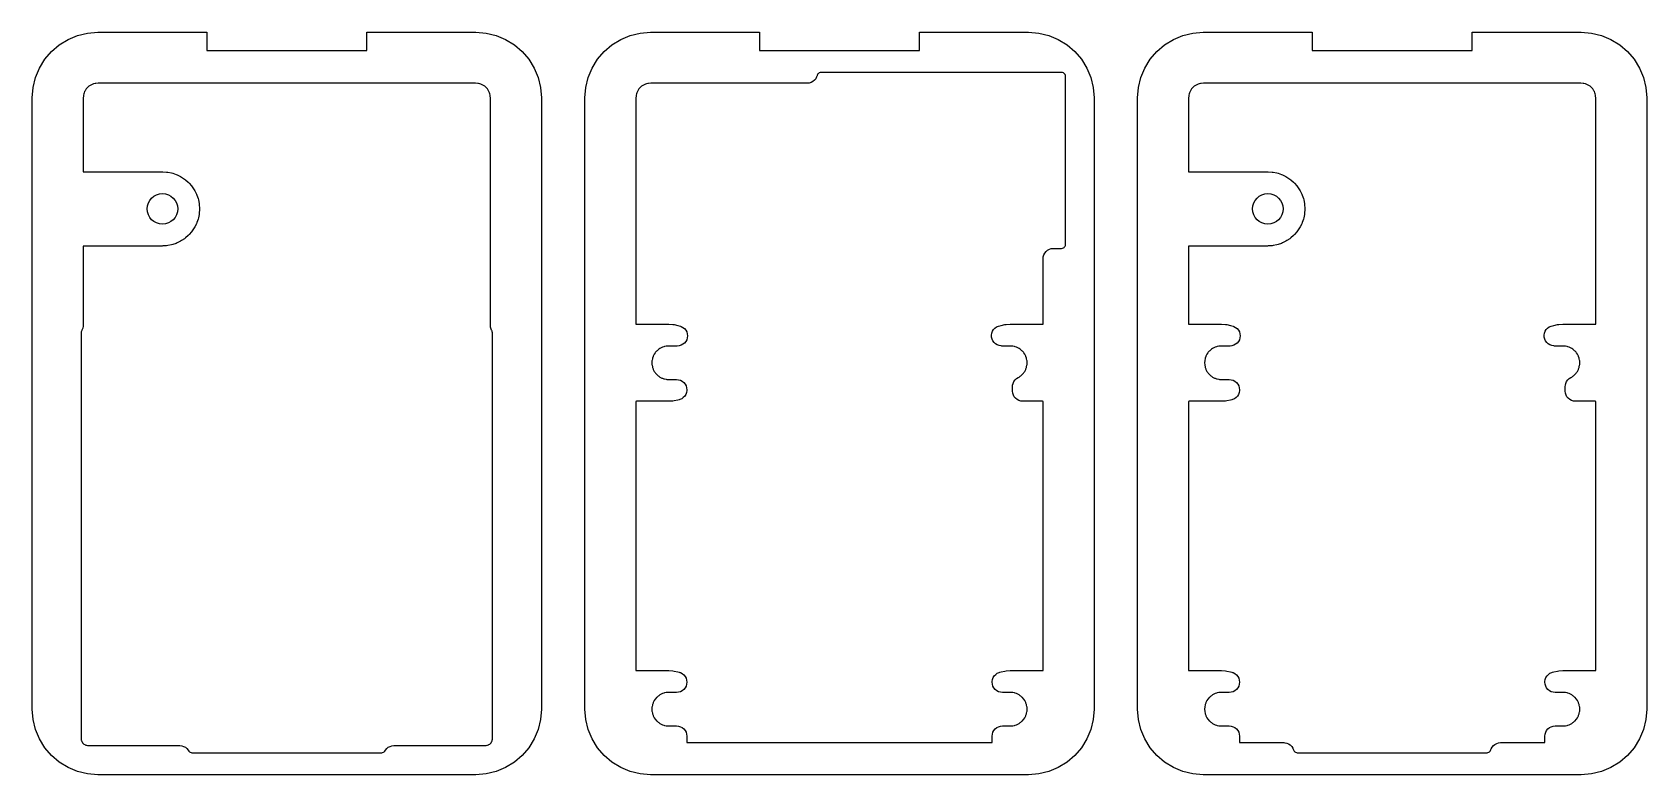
# Model space of a CAD drawing. Header units: metres. Extents: x 3 to 114, y -54 to -3.
import ezdxf

# ---------------------------------------------------------------- set-up
doc = ezdxf.new("R2010")
doc.units = ezdxf.units.M

msp = doc.modelspace()

# ---------------------------------------------------------------- linework, layer by layer
at = {"layer": 'CUT'}
for p, q in [((5.457, -3.49), (6.109, -3.22)), ((6.109, -3.22), (6.796, -3.055)), ((6.796, -3.055), (7.5, -3)), ((7.5, -3), (15, -3)), ((15, -3), (15, -4.25)), ((26, -4.25), (26, -3)), ((26, -3), (33.5, -3)), ((33.5, -3), (34.204, -3.055)), ((34.204, -3.055), (34.891, -3.22)), ((34.891, -3.22), (35.543, -3.49)), ((43.457, -3.49), (44.109, -3.22)), ((44.109, -3.22), (44.796, -3.055)), ((44.796, -3.055), (45.5, -3)), ((45.5, -3), (53, -3)), ((53, -3), (53, -4.25)), ((64, -4.25), (64, -3)), ((64, -3), (71.5, -3)), ((71.5, -3), (72.204, -3.055)), ((72.204, -3.055), (72.891, -3.22)), ((72.891, -3.22), (73.543, -3.49)), ((81.457, -3.49), (82.109, -3.22)), ((82.109, -3.22), (82.796, -3.055)), ((82.796, -3.055), (83.5, -3)), ((83.5, -3), (91, -3)), ((91, -3), (91, -4.25)), ((102, -4.25), (102, -3)), ((102, -3), (109.5, -3)), ((109.5, -3), (110.204, -3.055)), ((110.204, -3.055), (110.891, -3.22)), ((110.891, -3.22), (111.543, -3.49)), ((3.859, -4.855), (4.318, -4.318)), ((4.318, -4.318), (4.855, -3.859)), ((4.855, -3.859), (5.457, -3.49)), ((15, -4.25), (26, -4.25)), ((35.543, -3.49), (36.145, -3.859)), ((36.145, -3.859), (36.682, -4.318)), ((36.682, -4.318), (37.141, -4.855)), ((41.859, -4.855), (42.318, -4.318)), ((42.318, -4.318), (42.855, -3.859)), ((42.855, -3.859), (43.457, -3.49)), ((53, -4.25), (64, -4.25)), ((73.543, -3.49), (74.145, -3.859)), ((74.145, -3.859), (74.682, -4.318)), ((74.682, -4.318), (75.141, -4.855)), ((79.859, -4.855), (80.318, -4.318)), ((80.318, -4.318), (80.855, -3.859)), ((80.855, -3.859), (81.457, -3.49)), ((91, -4.25), (102, -4.25)), ((111.543, -3.49), (112.145, -3.859)), ((112.145, -3.859), (112.682, -4.318)), ((112.682, -4.318), (113.141, -4.855)), ((3.22, -6.109), (3.49, -5.457)), ((3.49, -5.457), (3.859, -4.855)), ((37.141, -4.855), (37.51, -5.457)), ((37.51, -5.457), (37.78, -6.109)), ((41.22, -6.109), (41.49, -5.457)), ((41.49, -5.457), (41.859, -4.855)), ((75.141, -4.855), (75.51, -5.457)), ((75.51, -5.457), (75.78, -6.109)), ((79.22, -6.109), (79.49, -5.457)), ((79.49, -5.457), (79.859, -4.855)), ((113.141, -4.855), (113.51, -5.457)), ((113.51, -5.457), (113.78, -6.109)), ((3.055, -6.796), (3.22, -6.109)), ((7.024, -6.626), (6.937, -6.679)), ((7.073, -6.601), (7.024, -6.626)), ((7.167, -6.562), (7.073, -6.601)), ((7.219, -6.545), (7.167, -6.562)), ((7.317, -6.522), (7.219, -6.545)), ((7.371, -6.513), (7.317, -6.522)), ((7.526, -6.501), (7.371, -6.513)), ((7.553, -6.5), (7.526, -6.501)), ((33.447, -6.5), (7.553, -6.5)), ((33.474, -6.501), (33.447, -6.5)), ((33.629, -6.513), (33.474, -6.501)), ((33.683, -6.522), (33.629, -6.513)), ((33.781, -6.545), (33.683, -6.522)), ((33.833, -6.562), (33.781, -6.545)), ((33.927, -6.601), (33.833, -6.562)), ((33.976, -6.626), (33.927, -6.601)), ((34.063, -6.679), (33.976, -6.626)), ((37.78, -6.109), (37.945, -6.796)), ((41.055, -6.796), (41.22, -6.109)), ((45.024, -6.626), (44.937, -6.679)), ((45.073, -6.601), (45.024, -6.626)), ((45.167, -6.562), (45.073, -6.601)), ((45.219, -6.545), (45.167, -6.562)), ((45.317, -6.522), (45.219, -6.545)), ((45.371, -6.513), (45.317, -6.522)), ((45.526, -6.501), (45.371, -6.513)), ((45.553, -6.5), (45.526, -6.501)), ((56.284, -6.5), (45.553, -6.5)), ((56.42, -6.487), (56.284, -6.5)), ((56.551, -6.447), (56.42, -6.487)), ((56.672, -6.382), (56.551, -6.447)), ((56.779, -6.295), (56.672, -6.382)), ((56.866, -6.189), (56.779, -6.295)), ((56.93, -6.068), (56.866, -6.189)), ((56.942, -6.029), (56.93, -6.068)), ((56.956, -5.991), (56.942, -6.029)), ((56.963, -5.968), (56.956, -5.991)), ((56.987, -5.909), (56.963, -5.968)), ((57.02, -5.861), (56.987, -5.909)), ((57.061, -5.82), (57.02, -5.861)), ((57.109, -5.787), (57.061, -5.82)), ((57.163, -5.765), (57.109, -5.787)), ((57.226, -5.752), (57.163, -5.765)), ((57.233, -5.752), (57.226, -5.752)), ((57.267, -5.75), (57.233, -5.752)), ((73.733, -5.75), (57.267, -5.75)), ((73.767, -5.752), (73.733, -5.75)), ((73.774, -5.752), (73.767, -5.752)), ((73.837, -5.765), (73.774, -5.752)), ((73.891, -5.787), (73.837, -5.765)), ((73.939, -5.82), (73.891, -5.787)), ((73.98, -5.861), (73.939, -5.82)), ((74.013, -5.909), (73.98, -5.861)), ((74.035, -5.963), (74.013, -5.909)), ((74.048, -6.026), (74.035, -5.963)), ((74.048, -6.033), (74.048, -6.026)), ((74.05, -6.067), (74.048, -6.033)), ((74.05, -17.533), (74.05, -6.067)), ((75.78, -6.109), (75.945, -6.796)), ((79.055, -6.796), (79.22, -6.109)), ((83.024, -6.626), (82.937, -6.679)), ((83.073, -6.601), (83.024, -6.626)), ((83.167, -6.562), (83.073, -6.601)), ((83.219, -6.545), (83.167, -6.562)), ((83.317, -6.522), (83.219, -6.545)), ((83.371, -6.513), (83.317, -6.522)), ((83.526, -6.501), (83.371, -6.513)), ((83.553, -6.5), (83.526, -6.501)), ((109.447, -6.5), (83.553, -6.5)), ((109.474, -6.501), (109.447, -6.5)), ((109.629, -6.513), (109.474, -6.501)), ((109.683, -6.522), (109.629, -6.513)), ((109.781, -6.545), (109.683, -6.522)), ((109.833, -6.562), (109.781, -6.545)), ((109.927, -6.601), (109.833, -6.562)), ((109.976, -6.626), (109.927, -6.601)), ((110.063, -6.679), (109.976, -6.626)), ((113.78, -6.109), (113.945, -6.796)), ((3, -7.5), (3.055, -6.796)), ((3, -49.5), (3, -7.5)), ((6.501, -7.526), (6.5, -7.553)), ((6.5, -7.553), (6.5, -12.546)), ((6.513, -7.371), (6.501, -7.526)), ((6.522, -7.317), (6.513, -7.371)), ((6.545, -7.219), (6.522, -7.317)), ((6.562, -7.167), (6.545, -7.219)), ((6.601, -7.073), (6.562, -7.167)), ((6.626, -7.024), (6.601, -7.073)), ((6.679, -6.937), (6.626, -7.024)), ((6.711, -6.893), (6.679, -6.937)), ((6.777, -6.816), (6.711, -6.893)), ((6.816, -6.777), (6.777, -6.816)), ((6.893, -6.711), (6.816, -6.777)), ((6.937, -6.679), (6.893, -6.711)), ((34.107, -6.711), (34.063, -6.679)), ((34.184, -6.777), (34.107, -6.711)), ((34.223, -6.816), (34.184, -6.777)), ((34.289, -6.893), (34.223, -6.816)), ((34.321, -6.937), (34.289, -6.893)), ((34.374, -7.024), (34.321, -6.937)), ((34.399, -7.073), (34.374, -7.024)), ((34.438, -7.167), (34.399, -7.073)), ((34.455, -7.219), (34.438, -7.167)), ((34.478, -7.317), (34.455, -7.219)), ((34.487, -7.371), (34.478, -7.317)), ((34.499, -7.526), (34.487, -7.371)), ((34.5, -7.553), (34.499, -7.526)), ((34.5, -23.124), (34.5, -7.553)), ((37.945, -6.796), (38, -7.5)), ((38, -7.5), (38, -49.5)), ((41, -7.5), (41.055, -6.796)), ((41, -49.5), (41, -7.5)), ((44.501, -7.526), (44.5, -7.553)), ((44.5, -7.553), (44.5, -23.016)), ((44.513, -7.371), (44.501, -7.526)), ((44.522, -7.317), (44.513, -7.371)), ((44.545, -7.219), (44.522, -7.317)), ((44.562, -7.167), (44.545, -7.219)), ((44.601, -7.073), (44.562, -7.167)), ((44.626, -7.024), (44.601, -7.073)), ((44.679, -6.937), (44.626, -7.024)), ((44.711, -6.893), (44.679, -6.937)), ((44.777, -6.816), (44.711, -6.893)), ((44.816, -6.777), (44.777, -6.816)), ((44.893, -6.711), (44.816, -6.777)), ((44.937, -6.679), (44.893, -6.711)), ((75.945, -6.796), (76, -7.5)), ((76, -7.5), (76, -49.5)), ((79, -7.5), (79.055, -6.796)), ((79, -49.5), (79, -7.5)), ((82.501, -7.526), (82.5, -7.553)), ((82.5, -7.553), (82.5, -12.546)), ((82.513, -7.371), (82.501, -7.526)), ((82.522, -7.317), (82.513, -7.371)), ((82.545, -7.219), (82.522, -7.317)), ((82.562, -7.167), (82.545, -7.219)), ((82.601, -7.073), (82.562, -7.167)), ((82.626, -7.024), (82.601, -7.073)), ((82.679, -6.937), (82.626, -7.024)), ((82.711, -6.893), (82.679, -6.937)), ((82.777, -6.816), (82.711, -6.893)), ((82.816, -6.777), (82.777, -6.816)), ((82.893, -6.711), (82.816, -6.777)), ((82.937, -6.679), (82.893, -6.711)), ((110.107, -6.711), (110.063, -6.679)), ((110.184, -6.777), (110.107, -6.711)), ((110.223, -6.816), (110.184, -6.777)), ((110.289, -6.893), (110.223, -6.816)), ((110.321, -6.937), (110.289, -6.893)), ((110.374, -7.024), (110.321, -6.937)), ((110.399, -7.073), (110.374, -7.024)), ((110.438, -7.167), (110.399, -7.073)), ((110.455, -7.219), (110.438, -7.167)), ((110.478, -7.317), (110.455, -7.219)), ((110.487, -7.371), (110.478, -7.317)), ((110.499, -7.526), (110.487, -7.371)), ((110.5, -7.553), (110.499, -7.526)), ((110.5, -23.016), (110.5, -7.553)), ((113.945, -6.796), (114, -7.5)), ((114, -7.5), (114, -49.5)), ((6.5, -12.546), (6.503, -12.577)), ((6.503, -12.577), (6.534, -12.58)), ((6.534, -12.58), (11.927, -12.58)), ((11.927, -12.58), (11.973, -12.581)), ((11.973, -12.581), (12.237, -12.599)), ((12.237, -12.599), (12.328, -12.611)), ((12.328, -12.611), (12.565, -12.658)), ((12.565, -12.658), (12.653, -12.682)), ((12.653, -12.682), (12.882, -12.759)), ((12.882, -12.759), (12.967, -12.794)), ((12.967, -12.794), (13.184, -12.901)), ((13.184, -12.901), (13.263, -12.947)), ((13.263, -12.947), (13.464, -13.081)), ((13.464, -13.081), (13.537, -13.137)), ((13.537, -13.137), (13.719, -13.297)), ((13.719, -13.297), (13.783, -13.361)), ((82.5, -12.546), (82.503, -12.577)), ((82.503, -12.577), (82.534, -12.58)), ((82.534, -12.58), (87.927, -12.58)), ((87.927, -12.58), (87.973, -12.581)), ((87.973, -12.581), (88.237, -12.599)), ((88.237, -12.599), (88.328, -12.611)), ((88.328, -12.611), (88.565, -12.658)), ((88.565, -12.658), (88.653, -12.682)), ((88.653, -12.682), (88.882, -12.759)), ((88.882, -12.759), (88.967, -12.794)), ((88.967, -12.794), (89.184, -12.901)), ((89.184, -12.901), (89.263, -12.947)), ((89.263, -12.947), (89.464, -13.081)), ((89.464, -13.081), (89.537, -13.137)), ((89.537, -13.137), (89.719, -13.297)), ((89.719, -13.297), (89.783, -13.361)), ((13.783, -13.361), (13.943, -13.543)), ((13.943, -13.543), (13.999, -13.616)), ((13.999, -13.616), (14.133, -13.817)), ((14.133, -13.817), (14.179, -13.896)), ((14.179, -13.896), (14.286, -14.113)), ((14.286, -14.113), (14.321, -14.198)), ((14.321, -14.198), (14.398, -14.427)), ((14.398, -14.427), (14.422, -14.515)), ((89.783, -13.361), (89.943, -13.543)), ((89.943, -13.543), (89.999, -13.616)), ((89.999, -13.616), (90.133, -13.817)), ((90.133, -13.817), (90.179, -13.896)), ((90.179, -13.896), (90.286, -14.113)), ((90.286, -14.113), (90.321, -14.198)), ((90.321, -14.198), (90.398, -14.427)), ((90.398, -14.427), (90.422, -14.515)), ((14.422, -14.515), (14.469, -14.752)), ((14.469, -15.508), (14.422, -15.745)), ((14.469, -14.752), (14.481, -14.843)), ((14.481, -15.417), (14.469, -15.508)), ((14.481, -14.843), (14.497, -15.084)), ((14.497, -15.176), (14.481, -15.417)), ((14.497, -15.084), (14.497, -15.176)), ((90.422, -14.515), (90.469, -14.752)), ((90.469, -15.508), (90.422, -15.745)), ((90.469, -14.752), (90.481, -14.843)), ((90.481, -15.417), (90.469, -15.508)), ((90.481, -14.843), (90.497, -15.084)), ((90.497, -15.176), (90.481, -15.417)), ((90.497, -15.084), (90.497, -15.176)), ((13.999, -16.644), (13.943, -16.717)), ((14.133, -16.443), (13.999, -16.644)), ((14.179, -16.364), (14.133, -16.443)), ((14.286, -16.147), (14.179, -16.364)), ((14.321, -16.062), (14.286, -16.147)), ((14.398, -15.833), (14.321, -16.062)), ((14.422, -15.745), (14.398, -15.833)), ((89.999, -16.644), (89.943, -16.717)), ((90.133, -16.443), (89.999, -16.644)), ((90.179, -16.364), (90.133, -16.443)), ((90.286, -16.147), (90.179, -16.364)), ((90.321, -16.062), (90.286, -16.147)), ((90.398, -15.833), (90.321, -16.062)), ((90.422, -15.745), (90.398, -15.833)), ((6.503, -17.683), (6.5, -17.714)), ((6.5, -17.714), (6.5, -23.124)), ((6.534, -17.68), (6.503, -17.683)), ((11.927, -17.68), (6.534, -17.68)), ((11.973, -17.679), (11.927, -17.68)), ((12.237, -17.661), (11.973, -17.679)), ((12.328, -17.649), (12.237, -17.661)), ((12.565, -17.602), (12.328, -17.649)), ((12.653, -17.578), (12.565, -17.602)), ((12.882, -17.501), (12.653, -17.578)), ((12.967, -17.466), (12.882, -17.501)), ((13.184, -17.359), (12.967, -17.466)), ((13.263, -17.313), (13.184, -17.359)), ((13.464, -17.179), (13.263, -17.313)), ((13.537, -17.123), (13.464, -17.179)), ((13.719, -16.963), (13.537, -17.123)), ((13.783, -16.899), (13.719, -16.963)), ((13.943, -16.717), (13.783, -16.899)), ((73.939, -17.78), (73.98, -17.739)), ((73.98, -17.739), (74.013, -17.691)), ((74.013, -17.691), (74.035, -17.637)), ((74.035, -17.637), (74.048, -17.574)), ((74.048, -17.567), (74.05, -17.533)), ((74.048, -17.574), (74.048, -17.567)), ((82.503, -17.683), (82.5, -17.714)), ((82.5, -17.714), (82.5, -23.016)), ((82.534, -17.68), (82.503, -17.683)), ((87.927, -17.68), (82.534, -17.68)), ((87.973, -17.679), (87.927, -17.68)), ((88.237, -17.661), (87.973, -17.679)), ((88.328, -17.649), (88.237, -17.661)), ((88.565, -17.602), (88.328, -17.649)), ((88.653, -17.578), (88.565, -17.602)), ((88.882, -17.501), (88.653, -17.578)), ((88.967, -17.466), (88.882, -17.501)), ((89.184, -17.359), (88.967, -17.466)), ((89.263, -17.313), (89.184, -17.359)), ((89.464, -17.179), (89.263, -17.313)), ((89.537, -17.123), (89.464, -17.179)), ((89.719, -16.963), (89.537, -17.123)), ((89.783, -16.899), (89.719, -16.963)), ((89.943, -16.717), (89.783, -16.899)), ((72.5, -18.55), (72.513, -18.413)), ((72.5, -23.016), (72.5, -18.55)), ((72.513, -18.413), (72.553, -18.282)), ((72.553, -18.282), (72.618, -18.161)), ((72.618, -18.161), (72.705, -18.055)), ((72.705, -18.055), (72.811, -17.968)), ((72.811, -17.968), (72.932, -17.903)), ((72.932, -17.903), (73.063, -17.863)), ((73.063, -17.863), (73.2, -17.85)), ((73.2, -17.85), (73.733, -17.85)), ((73.733, -17.85), (73.767, -17.848)), ((73.767, -17.848), (73.774, -17.848)), ((73.774, -17.848), (73.837, -17.835)), ((73.837, -17.835), (73.891, -17.813)), ((73.891, -17.813), (73.939, -17.78)), ((6.497, -23.192), (6.47, -23.327)), ((6.5, -23.124), (6.497, -23.192)), ((34.513, -23.26), (34.5, -23.124)), ((34.553, -23.392), (34.513, -23.26)), ((44.5, -23.016), (44.503, -23.047)), ((44.503, -23.047), (44.534, -23.05)), ((44.534, -23.05), (46.727, -23.05)), ((46.727, -23.05), (46.773, -23.051)), ((46.773, -23.051), (47.05, -23.07)), ((47.05, -23.07), (47.141, -23.082)), ((47.141, -23.082), (47.391, -23.131)), ((47.391, -23.131), (47.479, -23.155)), ((47.479, -23.155), (47.574, -23.187)), ((47.574, -23.187), (47.617, -23.203)), ((47.617, -23.203), (47.738, -23.268)), ((47.738, -23.268), (47.844, -23.355)), ((69.19, -23.324), (69.301, -23.244)), ((69.301, -23.244), (69.426, -23.187)), ((69.426, -23.187), (69.521, -23.155)), ((69.521, -23.155), (69.609, -23.131)), ((69.609, -23.131), (69.859, -23.082)), ((69.859, -23.082), (69.95, -23.07)), ((69.95, -23.07), (70.227, -23.051)), ((70.227, -23.051), (70.273, -23.05)), ((70.273, -23.05), (72.466, -23.05)), ((72.466, -23.05), (72.497, -23.047)), ((72.497, -23.047), (72.5, -23.016)), ((82.5, -23.016), (82.503, -23.047)), ((82.503, -23.047), (82.534, -23.05)), ((82.534, -23.05), (84.727, -23.05)), ((84.727, -23.05), (84.773, -23.051)), ((84.773, -23.051), (85.05, -23.07)), ((85.05, -23.07), (85.141, -23.082)), ((85.141, -23.082), (85.391, -23.131)), ((85.391, -23.131), (85.479, -23.155)), ((85.479, -23.155), (85.574, -23.187)), ((85.574, -23.187), (85.617, -23.203)), ((85.617, -23.203), (85.738, -23.268)), ((85.738, -23.268), (85.844, -23.355)), ((107.19, -23.324), (107.301, -23.244)), ((107.301, -23.244), (107.426, -23.187)), ((107.426, -23.187), (107.521, -23.155)), ((107.521, -23.155), (107.609, -23.131)), ((107.609, -23.131), (107.859, -23.082)), ((107.859, -23.082), (107.95, -23.07)), ((107.95, -23.07), (108.227, -23.051)), ((108.227, -23.051), (108.273, -23.05)), ((108.273, -23.05), (110.466, -23.05)), ((110.466, -23.05), (110.497, -23.047)), ((110.497, -23.047), (110.5, -23.016)), ((6.352, -23.683), (6.35, -23.717)), ((6.35, -23.717), (6.35, -51.483)), ((6.356, -23.637), (6.352, -23.683)), ((6.37, -23.57), (6.356, -23.637)), ((6.378, -23.542), (6.37, -23.57)), ((6.404, -23.478), (6.378, -23.542)), ((6.417, -23.454), (6.404, -23.478)), ((6.47, -23.327), (6.417, -23.454)), ((34.583, -23.454), (34.553, -23.392)), ((34.596, -23.478), (34.583, -23.454)), ((34.622, -23.542), (34.596, -23.478)), ((34.63, -23.57), (34.622, -23.542)), ((34.644, -23.637), (34.63, -23.57)), ((34.648, -23.683), (34.644, -23.637)), ((34.65, -23.717), (34.648, -23.683)), ((34.65, -51.483), (34.65, -23.717)), ((47.844, -24.345), (47.738, -24.432)), ((47.844, -23.355), (47.931, -23.461)), ((47.931, -24.239), (47.844, -24.345)), ((47.931, -23.461), (47.996, -23.582)), ((47.996, -24.118), (47.931, -24.239)), ((47.996, -23.582), (48.035, -23.713)), ((48.035, -23.987), (47.996, -24.118)), ((48.035, -23.713), (48.049, -23.85)), ((48.049, -23.85), (48.035, -23.987)), ((68.953, -23.804), (68.975, -23.669)), ((68.957, -23.941), (68.953, -23.804)), ((68.988, -24.075), (68.957, -23.941)), ((68.975, -23.669), (69.023, -23.54)), ((69.045, -24.2), (68.988, -24.075)), ((69.023, -23.54), (69.096, -23.424)), ((69.125, -24.312), (69.045, -24.2)), ((69.096, -23.424), (69.19, -23.324)), ((69.225, -24.405), (69.125, -24.312)), ((69.342, -24.478), (69.225, -24.405)), ((85.844, -24.345), (85.738, -24.432)), ((85.844, -23.355), (85.931, -23.461)), ((85.931, -24.239), (85.844, -24.345)), ((85.931, -23.461), (85.996, -23.582)), ((85.996, -24.118), (85.931, -24.239)), ((85.996, -23.582), (86.035, -23.713)), ((86.035, -23.987), (85.996, -24.118)), ((86.035, -23.713), (86.049, -23.85)), ((86.049, -23.85), (86.035, -23.987)), ((106.953, -23.804), (106.975, -23.669)), ((106.957, -23.941), (106.953, -23.804)), ((106.988, -24.075), (106.957, -23.941)), ((106.975, -23.669), (107.023, -23.54)), ((107.045, -24.2), (106.988, -24.075)), ((107.023, -23.54), (107.096, -23.424)), ((107.125, -24.312), (107.045, -24.2)), ((107.096, -23.424), (107.19, -23.324)), ((107.225, -24.405), (107.125, -24.312)), ((107.342, -24.478), (107.225, -24.405)), ((45.614, -25.527), (45.608, -25.573)), ((45.635, -25.425), (45.614, -25.527)), ((45.647, -25.381), (45.635, -25.425)), ((45.68, -25.282), (45.647, -25.381)), ((45.698, -25.239), (45.68, -25.282)), ((45.744, -25.146), (45.698, -25.239)), ((45.767, -25.106), (45.744, -25.146)), ((45.825, -25.019), (45.767, -25.106)), ((45.853, -24.983), (45.825, -25.019)), ((45.922, -24.904), (45.853, -24.983)), ((45.954, -24.872), (45.922, -24.904)), ((46.033, -24.803), (45.954, -24.872)), ((46.069, -24.775), (46.033, -24.803)), ((46.156, -24.717), (46.069, -24.775)), ((46.196, -24.694), (46.156, -24.717)), ((46.289, -24.648), (46.196, -24.694)), ((46.332, -24.63), (46.289, -24.648)), ((46.431, -24.597), (46.332, -24.63)), ((46.475, -24.585), (46.431, -24.597)), ((46.577, -24.564), (46.475, -24.585)), ((46.623, -24.558), (46.577, -24.564)), ((46.739, -24.551), (46.623, -24.558)), ((46.761, -24.55), (46.739, -24.551)), ((47.349, -24.55), (46.761, -24.55)), ((47.485, -24.537), (47.349, -24.55)), ((47.617, -24.497), (47.485, -24.537)), ((47.738, -24.432), (47.617, -24.497)), ((69.47, -24.526), (69.342, -24.478)), ((69.605, -24.549), (69.47, -24.526)), ((69.651, -24.55), (69.605, -24.549)), ((70.239, -24.55), (69.651, -24.55)), ((70.261, -24.551), (70.239, -24.55)), ((70.377, -24.558), (70.261, -24.551)), ((70.423, -24.564), (70.377, -24.558)), ((70.525, -24.585), (70.423, -24.564)), ((70.569, -24.597), (70.525, -24.585)), ((70.668, -24.63), (70.569, -24.597)), ((70.711, -24.648), (70.668, -24.63)), ((70.804, -24.694), (70.711, -24.648)), ((70.844, -24.717), (70.804, -24.694)), ((70.931, -24.775), (70.844, -24.717)), ((70.967, -24.803), (70.931, -24.775)), ((71.046, -24.872), (70.967, -24.803)), ((71.078, -24.904), (71.046, -24.872)), ((71.147, -24.983), (71.078, -24.904)), ((71.175, -25.019), (71.147, -24.983)), ((71.233, -25.106), (71.175, -25.019)), ((71.256, -25.146), (71.233, -25.106)), ((71.302, -25.239), (71.256, -25.146)), ((71.32, -25.282), (71.302, -25.239)), ((71.353, -25.381), (71.32, -25.282)), ((71.365, -25.425), (71.353, -25.381)), ((71.386, -25.527), (71.365, -25.425)), ((71.392, -25.573), (71.386, -25.527)), ((83.614, -25.527), (83.608, -25.573)), ((83.635, -25.425), (83.614, -25.527)), ((83.647, -25.381), (83.635, -25.425)), ((83.68, -25.282), (83.647, -25.381)), ((83.698, -25.239), (83.68, -25.282)), ((83.744, -25.146), (83.698, -25.239)), ((83.767, -25.106), (83.744, -25.146)), ((83.825, -25.019), (83.767, -25.106)), ((83.853, -24.983), (83.825, -25.019)), ((83.922, -24.904), (83.853, -24.983)), ((83.954, -24.872), (83.922, -24.904)), ((84.033, -24.803), (83.954, -24.872)), ((84.069, -24.775), (84.033, -24.803)), ((84.156, -24.717), (84.069, -24.775)), ((84.196, -24.694), (84.156, -24.717)), ((84.289, -24.648), (84.196, -24.694)), ((84.332, -24.63), (84.289, -24.648)), ((84.431, -24.597), (84.332, -24.63)), ((84.475, -24.585), (84.431, -24.597)), ((84.577, -24.564), (84.475, -24.585)), ((84.623, -24.558), (84.577, -24.564)), ((84.739, -24.551), (84.623, -24.558)), ((84.761, -24.55), (84.739, -24.551)), ((85.349, -24.55), (84.761, -24.55)), ((85.485, -24.537), (85.349, -24.55)), ((85.617, -24.497), (85.485, -24.537)), ((85.738, -24.432), (85.617, -24.497)), ((107.47, -24.526), (107.342, -24.478)), ((107.605, -24.549), (107.47, -24.526)), ((107.651, -24.55), (107.605, -24.549)), ((108.239, -24.55), (107.651, -24.55)), ((108.261, -24.551), (108.239, -24.55)), ((108.377, -24.558), (108.261, -24.551)), ((108.423, -24.564), (108.377, -24.558)), ((108.525, -24.585), (108.423, -24.564)), ((108.569, -24.597), (108.525, -24.585)), ((108.668, -24.63), (108.569, -24.597)), ((108.711, -24.648), (108.668, -24.63)), ((108.804, -24.694), (108.711, -24.648)), ((108.844, -24.717), (108.804, -24.694)), ((108.931, -24.775), (108.844, -24.717)), ((108.967, -24.803), (108.931, -24.775)), ((109.046, -24.872), (108.967, -24.803)), ((109.078, -24.904), (109.046, -24.872)), ((109.147, -24.983), (109.078, -24.904)), ((109.175, -25.019), (109.147, -24.983)), ((109.233, -25.106), (109.175, -25.019)), ((109.256, -25.146), (109.233, -25.106)), ((109.302, -25.239), (109.256, -25.146)), ((109.32, -25.282), (109.302, -25.239)), ((109.353, -25.381), (109.32, -25.282)), ((109.365, -25.425), (109.353, -25.381)), ((109.386, -25.527), (109.365, -25.425)), ((109.392, -25.573), (109.386, -25.527)), ((45.608, -25.573), (45.601, -25.677)), ((45.601, -25.677), (45.601, -25.723)), ((45.601, -25.723), (45.608, -25.827)), ((45.608, -25.827), (45.614, -25.873)), ((45.614, -25.873), (45.635, -25.975)), ((45.635, -25.975), (45.647, -26.019)), ((45.647, -26.019), (45.68, -26.118)), ((45.68, -26.118), (45.698, -26.161)), ((45.698, -26.161), (45.744, -26.254)), ((45.744, -26.254), (45.767, -26.294)), ((45.767, -26.294), (45.825, -26.381)), ((45.825, -26.381), (45.853, -26.417)), ((45.853, -26.417), (45.922, -26.496)), ((45.922, -26.496), (45.954, -26.528)), ((45.954, -26.528), (46.033, -26.597)), ((46.033, -26.597), (46.069, -26.625)), ((46.069, -26.625), (46.156, -26.683)), ((70.844, -26.683), (70.931, -26.625)), ((70.931, -26.625), (70.967, -26.597)), ((70.967, -26.597), (71.046, -26.528)), ((71.046, -26.528), (71.078, -26.496)), ((71.078, -26.496), (71.147, -26.417)), ((71.147, -26.417), (71.175, -26.381)), ((71.175, -26.381), (71.233, -26.294)), ((71.233, -26.294), (71.256, -26.254)), ((71.256, -26.254), (71.302, -26.161)), ((71.302, -26.161), (71.32, -26.118)), ((71.32, -26.118), (71.353, -26.019)), ((71.353, -26.019), (71.365, -25.975)), ((71.365, -25.975), (71.386, -25.873)), ((71.386, -25.873), (71.392, -25.827)), ((71.399, -25.677), (71.392, -25.573)), ((71.392, -25.827), (71.399, -25.723)), ((71.399, -25.723), (71.399, -25.677)), ((83.608, -25.573), (83.601, -25.677)), ((83.601, -25.677), (83.601, -25.723)), ((83.601, -25.723), (83.608, -25.827)), ((83.608, -25.827), (83.614, -25.873)), ((83.614, -25.873), (83.635, -25.975)), ((83.635, -25.975), (83.647, -26.019)), ((83.647, -26.019), (83.68, -26.118)), ((83.68, -26.118), (83.698, -26.161)), ((83.698, -26.161), (83.744, -26.254)), ((83.744, -26.254), (83.767, -26.294)), ((83.767, -26.294), (83.825, -26.381)), ((83.825, -26.381), (83.853, -26.417)), ((83.853, -26.417), (83.922, -26.496)), ((83.922, -26.496), (83.954, -26.528)), ((83.954, -26.528), (84.033, -26.597)), ((84.033, -26.597), (84.069, -26.625)), ((84.069, -26.625), (84.156, -26.683)), ((108.844, -26.683), (108.931, -26.625)), ((108.931, -26.625), (108.967, -26.597)), ((108.967, -26.597), (109.046, -26.528)), ((109.046, -26.528), (109.078, -26.496)), ((109.078, -26.496), (109.147, -26.417)), ((109.147, -26.417), (109.175, -26.381)), ((109.175, -26.381), (109.233, -26.294)), ((109.233, -26.294), (109.256, -26.254)), ((109.256, -26.254), (109.302, -26.161)), ((109.302, -26.161), (109.32, -26.118)), ((109.32, -26.118), (109.353, -26.019)), ((109.353, -26.019), (109.365, -25.975)), ((109.365, -25.975), (109.386, -25.873)), ((109.386, -25.873), (109.392, -25.827)), ((109.399, -25.677), (109.392, -25.573)), ((109.392, -25.827), (109.399, -25.723)), ((109.399, -25.723), (109.399, -25.677)), ((46.156, -26.683), (46.196, -26.706)), ((46.196, -26.706), (46.289, -26.752)), ((46.289, -26.752), (46.332, -26.77)), ((46.332, -26.77), (46.431, -26.803)), ((46.431, -26.803), (46.475, -26.815)), ((46.475, -26.815), (46.577, -26.836)), ((46.577, -26.836), (46.623, -26.842)), ((46.623, -26.842), (46.739, -26.849)), ((46.739, -26.849), (46.761, -26.85)), ((46.761, -26.85), (47.3, -26.85)), ((47.3, -26.85), (47.437, -26.863)), ((47.437, -26.863), (47.568, -26.903)), ((47.568, -26.903), (47.689, -26.968)), ((47.689, -26.968), (47.795, -27.055)), ((47.795, -27.055), (47.882, -27.161)), ((47.882, -27.161), (47.947, -27.282)), ((47.976, -27.748), (47.928, -27.876)), ((47.947, -27.282), (47.987, -27.413)), ((47.999, -27.612), (47.976, -27.748)), ((47.987, -27.413), (48, -27.55)), ((48, -27.567), (47.999, -27.612)), ((48, -27.55), (48, -27.567)), ((70.4, -27.341), (70.406, -27.249)), ((70.4, -27.65), (70.4, -27.341)), ((70.413, -27.787), (70.4, -27.65)), ((70.406, -27.249), (70.437, -27.116)), ((70.437, -27.116), (70.494, -26.991)), ((70.494, -26.991), (70.574, -26.879)), ((70.574, -26.879), (70.674, -26.785)), ((70.674, -26.785), (70.79, -26.713)), ((70.79, -26.713), (70.804, -26.706)), ((70.804, -26.706), (70.844, -26.683)), ((84.156, -26.683), (84.196, -26.706)), ((84.196, -26.706), (84.289, -26.752)), ((84.289, -26.752), (84.332, -26.77)), ((84.332, -26.77), (84.431, -26.803)), ((84.431, -26.803), (84.475, -26.815)), ((84.475, -26.815), (84.577, -26.836)), ((84.577, -26.836), (84.623, -26.842)), ((84.623, -26.842), (84.739, -26.849)), ((84.739, -26.849), (84.761, -26.85)), ((84.761, -26.85), (85.3, -26.85)), ((85.3, -26.85), (85.437, -26.863)), ((85.437, -26.863), (85.568, -26.903)), ((85.568, -26.903), (85.689, -26.968)), ((85.689, -26.968), (85.795, -27.055)), ((85.795, -27.055), (85.882, -27.161)), ((85.882, -27.161), (85.947, -27.282)), ((85.976, -27.748), (85.928, -27.876)), ((85.947, -27.282), (85.987, -27.413)), ((85.999, -27.612), (85.976, -27.748)), ((85.987, -27.413), (86, -27.55)), ((86, -27.567), (85.999, -27.612)), ((86, -27.55), (86, -27.567)), ((108.4, -27.341), (108.406, -27.249)), ((108.4, -27.65), (108.4, -27.341)), ((108.413, -27.787), (108.4, -27.65)), ((108.406, -27.249), (108.437, -27.116)), ((108.437, -27.116), (108.494, -26.991)), ((108.494, -26.991), (108.574, -26.879)), ((108.574, -26.879), (108.674, -26.785)), ((108.674, -26.785), (108.79, -26.713)), ((108.79, -26.713), (108.804, -26.706)), ((108.804, -26.706), (108.844, -26.683)), ((44.503, -28.353), (44.5, -28.384)), ((44.5, -28.384), (44.5, -46.816)), ((44.534, -28.35), (44.503, -28.353)), ((46.727, -28.35), (44.534, -28.35)), ((46.773, -28.349), (46.727, -28.35)), ((47.05, -28.33), (46.773, -28.349)), ((47.141, -28.318), (47.05, -28.33)), ((47.391, -28.269), (47.141, -28.318)), ((47.479, -28.245), (47.391, -28.269)), ((47.525, -28.229), (47.479, -28.245)), ((47.65, -28.173), (47.525, -28.229)), ((47.762, -28.093), (47.65, -28.173)), ((47.855, -27.993), (47.762, -28.093)), ((47.928, -27.876), (47.855, -27.993)), ((70.453, -27.918), (70.413, -27.787)), ((70.518, -28.039), (70.453, -27.918)), ((70.605, -28.145), (70.518, -28.039)), ((70.711, -28.232), (70.605, -28.145)), ((70.832, -28.297), (70.711, -28.232)), ((70.963, -28.337), (70.832, -28.297)), ((71.1, -28.35), (70.963, -28.337)), ((72.466, -28.35), (71.1, -28.35)), ((72.497, -28.353), (72.466, -28.35)), ((72.5, -28.384), (72.497, -28.353)), ((72.5, -46.816), (72.5, -28.384)), ((82.503, -28.353), (82.5, -28.384)), ((82.5, -28.384), (82.5, -46.816)), ((82.534, -28.35), (82.503, -28.353)), ((84.727, -28.35), (82.534, -28.35)), ((84.773, -28.349), (84.727, -28.35)), ((85.05, -28.33), (84.773, -28.349)), ((85.141, -28.318), (85.05, -28.33)), ((85.391, -28.269), (85.141, -28.318)), ((85.479, -28.245), (85.391, -28.269)), ((85.525, -28.229), (85.479, -28.245)), ((85.65, -28.173), (85.525, -28.229)), ((85.762, -28.093), (85.65, -28.173)), ((85.855, -27.993), (85.762, -28.093)), ((85.928, -27.876), (85.855, -27.993)), ((108.453, -27.918), (108.413, -27.787)), ((108.518, -28.039), (108.453, -27.918)), ((108.605, -28.145), (108.518, -28.039)), ((108.711, -28.232), (108.605, -28.145)), ((108.832, -28.297), (108.711, -28.232)), ((108.963, -28.337), (108.832, -28.297)), ((109.1, -28.35), (108.963, -28.337)), ((110.466, -28.35), (109.1, -28.35)), ((110.497, -28.353), (110.466, -28.35)), ((110.5, -28.384), (110.497, -28.353)), ((110.5, -46.816), (110.5, -28.384)), ((44.5, -46.816), (44.503, -46.847)), ((44.503, -46.847), (44.534, -46.85)), ((44.534, -46.85), (46.727, -46.85)), ((46.727, -46.85), (46.773, -46.851)), ((46.773, -46.851), (47.05, -46.87)), ((47.05, -46.87), (47.141, -46.882)), ((47.141, -46.882), (47.391, -46.931)), ((47.391, -46.931), (47.479, -46.955)), ((47.479, -46.955), (47.525, -46.971)), ((47.525, -46.971), (47.568, -46.987)), ((47.568, -46.987), (47.689, -47.051)), ((47.689, -47.051), (47.795, -47.138)), ((47.795, -47.138), (47.882, -47.245)), ((47.882, -47.245), (47.947, -47.366)), ((47.947, -47.366), (47.987, -47.497)), ((47.987, -47.497), (48, -47.633)), ((48, -47.65), (47.987, -47.787)), ((48, -47.633), (48, -47.65)), ((69, -47.633), (69.001, -47.588)), ((69, -47.65), (69, -47.633)), ((69.013, -47.787), (69, -47.65)), ((69.001, -47.588), (69.024, -47.452)), ((69.024, -47.452), (69.072, -47.324)), ((69.072, -47.324), (69.145, -47.207)), ((69.145, -47.207), (69.238, -47.107)), ((69.238, -47.107), (69.35, -47.027)), ((69.35, -47.027), (69.475, -46.971)), ((69.475, -46.971), (69.521, -46.955)), ((69.521, -46.955), (69.609, -46.931)), ((69.609, -46.931), (69.859, -46.882)), ((69.859, -46.882), (69.95, -46.87)), ((69.95, -46.87), (70.227, -46.851)), ((70.227, -46.851), (70.273, -46.85)), ((70.273, -46.85), (72.466, -46.85)), ((72.466, -46.85), (72.497, -46.847)), ((72.497, -46.847), (72.5, -46.816)), ((82.5, -46.816), (82.503, -46.847)), ((82.503, -46.847), (82.534, -46.85)), ((82.534, -46.85), (84.727, -46.85)), ((84.727, -46.85), (84.773, -46.851)), ((84.773, -46.851), (85.05, -46.87)), ((85.05, -46.87), (85.141, -46.882)), ((85.141, -46.882), (85.391, -46.931)), ((85.391, -46.931), (85.479, -46.955)), ((85.479, -46.955), (85.525, -46.971)), ((85.525, -46.971), (85.568, -46.987)), ((85.568, -46.987), (85.689, -47.051)), ((85.689, -47.051), (85.795, -47.138)), ((85.795, -47.138), (85.882, -47.245)), ((85.882, -47.245), (85.947, -47.366)), ((85.947, -47.366), (85.987, -47.497)), ((85.987, -47.497), (86, -47.633)), ((86, -47.65), (85.987, -47.787)), ((86, -47.633), (86, -47.65)), ((107, -47.633), (107.001, -47.588)), ((107, -47.65), (107, -47.633)), ((107.013, -47.787), (107, -47.65)), ((107.001, -47.588), (107.024, -47.452)), ((107.024, -47.452), (107.072, -47.324)), ((107.072, -47.324), (107.145, -47.207)), ((107.145, -47.207), (107.238, -47.107)), ((107.238, -47.107), (107.35, -47.027)), ((107.35, -47.027), (107.475, -46.971)), ((107.475, -46.971), (107.521, -46.955)), ((107.521, -46.955), (107.609, -46.931)), ((107.609, -46.931), (107.859, -46.882)), ((107.859, -46.882), (107.95, -46.87)), ((107.95, -46.87), (108.227, -46.851)), ((108.227, -46.851), (108.273, -46.85)), ((108.273, -46.85), (110.466, -46.85)), ((110.466, -46.85), (110.497, -46.847)), ((110.497, -46.847), (110.5, -46.816)), ((45.825, -48.819), (45.767, -48.906)), ((45.853, -48.783), (45.825, -48.819)), ((45.922, -48.704), (45.853, -48.783)), ((45.954, -48.672), (45.922, -48.704)), ((46.033, -48.603), (45.954, -48.672)), ((46.069, -48.575), (46.033, -48.603)), ((46.156, -48.517), (46.069, -48.575)), ((46.196, -48.494), (46.156, -48.517)), ((46.289, -48.448), (46.196, -48.494)), ((46.332, -48.43), (46.289, -48.448)), ((46.431, -48.397), (46.332, -48.43)), ((46.475, -48.385), (46.431, -48.397)), ((46.577, -48.364), (46.475, -48.385)), ((46.623, -48.358), (46.577, -48.364)), ((46.739, -48.351), (46.623, -48.358)), ((46.761, -48.35), (46.739, -48.351)), ((47.3, -48.35), (46.761, -48.35)), ((47.437, -48.337), (47.3, -48.35)), ((47.568, -48.297), (47.437, -48.337)), ((47.689, -48.232), (47.568, -48.297)), ((47.795, -48.145), (47.689, -48.232)), ((47.882, -48.039), (47.795, -48.145)), ((47.947, -47.918), (47.882, -48.039)), ((47.987, -47.787), (47.947, -47.918)), ((69.053, -47.918), (69.013, -47.787)), ((69.118, -48.039), (69.053, -47.918)), ((69.205, -48.145), (69.118, -48.039)), ((69.311, -48.232), (69.205, -48.145)), ((69.432, -48.297), (69.311, -48.232)), ((69.563, -48.337), (69.432, -48.297)), ((69.7, -48.35), (69.563, -48.337)), ((70.239, -48.35), (69.7, -48.35)), ((70.261, -48.351), (70.239, -48.35)), ((70.377, -48.358), (70.261, -48.351)), ((70.423, -48.364), (70.377, -48.358)), ((70.525, -48.385), (70.423, -48.364)), ((70.569, -48.397), (70.525, -48.385)), ((70.668, -48.43), (70.569, -48.397)), ((70.711, -48.448), (70.668, -48.43)), ((70.804, -48.494), (70.711, -48.448)), ((70.844, -48.517), (70.804, -48.494)), ((70.931, -48.575), (70.844, -48.517)), ((70.967, -48.603), (70.931, -48.575)), ((71.046, -48.672), (70.967, -48.603)), ((71.078, -48.704), (71.046, -48.672)), ((71.147, -48.783), (71.078, -48.704)), ((71.175, -48.819), (71.147, -48.783)), ((71.233, -48.906), (71.175, -48.819)), ((83.825, -48.819), (83.767, -48.906)), ((83.853, -48.783), (83.825, -48.819)), ((83.922, -48.704), (83.853, -48.783)), ((83.954, -48.672), (83.922, -48.704)), ((84.033, -48.603), (83.954, -48.672)), ((84.069, -48.575), (84.033, -48.603)), ((84.156, -48.517), (84.069, -48.575)), ((84.196, -48.494), (84.156, -48.517)), ((84.289, -48.448), (84.196, -48.494)), ((84.332, -48.43), (84.289, -48.448)), ((84.431, -48.397), (84.332, -48.43)), ((84.475, -48.385), (84.431, -48.397)), ((84.577, -48.364), (84.475, -48.385)), ((84.623, -48.358), (84.577, -48.364)), ((84.739, -48.351), (84.623, -48.358)), ((84.761, -48.35), (84.739, -48.351)), ((85.3, -48.35), (84.761, -48.35)), ((85.437, -48.337), (85.3, -48.35)), ((85.568, -48.297), (85.437, -48.337)), ((85.689, -48.232), (85.568, -48.297)), ((85.795, -48.145), (85.689, -48.232)), ((85.882, -48.039), (85.795, -48.145)), ((85.947, -47.918), (85.882, -48.039)), ((85.987, -47.787), (85.947, -47.918)), ((107.053, -47.918), (107.013, -47.787)), ((107.118, -48.039), (107.053, -47.918)), ((107.205, -48.145), (107.118, -48.039)), ((107.311, -48.232), (107.205, -48.145)), ((107.432, -48.297), (107.311, -48.232)), ((107.563, -48.337), (107.432, -48.297)), ((107.7, -48.35), (107.563, -48.337)), ((108.239, -48.35), (107.7, -48.35)), ((108.261, -48.351), (108.239, -48.35)), ((108.377, -48.358), (108.261, -48.351)), ((108.423, -48.364), (108.377, -48.358)), ((108.525, -48.385), (108.423, -48.364)), ((108.569, -48.397), (108.525, -48.385)), ((108.668, -48.43), (108.569, -48.397)), ((108.711, -48.448), (108.668, -48.43)), ((108.804, -48.494), (108.711, -48.448)), ((108.844, -48.517), (108.804, -48.494)), ((108.931, -48.575), (108.844, -48.517)), ((108.967, -48.603), (108.931, -48.575)), ((109.046, -48.672), (108.967, -48.603)), ((109.078, -48.704), (109.046, -48.672)), ((109.147, -48.783), (109.078, -48.704)), ((109.175, -48.819), (109.147, -48.783)), ((109.233, -48.906), (109.175, -48.819)), ((3.055, -50.204), (3, -49.5)), ((38, -49.5), (37.945, -50.204)), ((41.055, -50.204), (41, -49.5)), ((45.608, -49.373), (45.601, -49.477)), ((45.601, -49.477), (45.601, -49.523)), ((45.601, -49.523), (45.608, -49.627)), ((45.614, -49.327), (45.608, -49.373)), ((45.608, -49.627), (45.614, -49.673)), ((45.635, -49.225), (45.614, -49.327)), ((45.614, -49.673), (45.635, -49.775)), ((45.647, -49.181), (45.635, -49.225)), ((45.635, -49.775), (45.647, -49.819)), ((45.68, -49.082), (45.647, -49.181)), ((45.647, -49.819), (45.68, -49.918)), ((45.698, -49.039), (45.68, -49.082)), ((45.68, -49.918), (45.698, -49.961)), ((45.744, -48.946), (45.698, -49.039)), ((45.767, -48.906), (45.744, -48.946)), ((71.256, -48.946), (71.233, -48.906)), ((71.302, -49.039), (71.256, -48.946)), ((71.32, -49.082), (71.302, -49.039)), ((71.302, -49.961), (71.32, -49.918)), ((71.353, -49.181), (71.32, -49.082)), ((71.32, -49.918), (71.353, -49.819)), ((71.365, -49.225), (71.353, -49.181)), ((71.353, -49.819), (71.365, -49.775)), ((71.386, -49.327), (71.365, -49.225)), ((71.365, -49.775), (71.386, -49.673)), ((71.392, -49.373), (71.386, -49.327)), ((71.386, -49.673), (71.392, -49.627)), ((71.399, -49.477), (71.392, -49.373)), ((71.392, -49.627), (71.399, -49.523)), ((71.399, -49.523), (71.399, -49.477)), ((76, -49.5), (75.945, -50.204)), ((79.055, -50.204), (79, -49.5)), ((83.608, -49.373), (83.601, -49.477)), ((83.601, -49.477), (83.601, -49.523)), ((83.601, -49.523), (83.608, -49.627)), ((83.614, -49.327), (83.608, -49.373)), ((83.608, -49.627), (83.614, -49.673)), ((83.635, -49.225), (83.614, -49.327)), ((83.614, -49.673), (83.635, -49.775)), ((83.647, -49.181), (83.635, -49.225)), ((83.635, -49.775), (83.647, -49.819)), ((83.68, -49.082), (83.647, -49.181)), ((83.647, -49.819), (83.68, -49.918)), ((83.698, -49.039), (83.68, -49.082)), ((83.68, -49.918), (83.698, -49.961)), ((83.744, -48.946), (83.698, -49.039)), ((83.767, -48.906), (83.744, -48.946)), ((109.256, -48.946), (109.233, -48.906)), ((109.302, -49.039), (109.256, -48.946)), ((109.32, -49.082), (109.302, -49.039)), ((109.302, -49.961), (109.32, -49.918)), ((109.353, -49.181), (109.32, -49.082)), ((109.32, -49.918), (109.353, -49.819)), ((109.365, -49.225), (109.353, -49.181)), ((109.353, -49.819), (109.365, -49.775)), ((109.386, -49.327), (109.365, -49.225)), ((109.365, -49.775), (109.386, -49.673)), ((109.392, -49.373), (109.386, -49.327)), ((109.386, -49.673), (109.392, -49.627)), ((109.399, -49.477), (109.392, -49.373)), ((109.392, -49.627), (109.399, -49.523)), ((109.399, -49.523), (109.399, -49.477)), ((114, -49.5), (113.945, -50.204)), ((3.22, -50.891), (3.055, -50.204)), ((3.49, -51.543), (3.22, -50.891)), ((37.78, -50.891), (37.51, -51.543)), ((37.945, -50.204), (37.78, -50.891)), ((41.22, -50.891), (41.055, -50.204)), ((41.49, -51.543), (41.22, -50.891)), ((45.698, -49.961), (45.744, -50.054)), ((45.744, -50.054), (45.767, -50.094)), ((45.767, -50.094), (45.825, -50.181)), ((45.825, -50.181), (45.853, -50.217)), ((45.853, -50.217), (45.922, -50.296)), ((45.922, -50.296), (45.954, -50.328)), ((45.954, -50.328), (46.033, -50.397)), ((46.033, -50.397), (46.069, -50.425)), ((46.069, -50.425), (46.156, -50.483)), ((46.156, -50.483), (46.196, -50.506)), ((46.196, -50.506), (46.289, -50.552)), ((46.289, -50.552), (46.332, -50.57)), ((46.332, -50.57), (46.431, -50.603)), ((46.431, -50.603), (46.475, -50.615)), ((46.475, -50.615), (46.577, -50.636)), ((46.577, -50.636), (46.623, -50.642)), ((46.623, -50.642), (46.739, -50.649)), ((46.739, -50.649), (46.761, -50.65)), ((46.761, -50.65), (47.3, -50.65)), ((47.3, -50.65), (47.437, -50.663)), ((47.437, -50.663), (47.568, -50.703)), ((47.568, -50.703), (47.689, -50.768)), ((47.689, -50.768), (47.795, -50.855)), ((47.795, -50.855), (47.882, -50.961)), ((47.882, -50.961), (47.947, -51.082)), ((69.053, -51.082), (69.118, -50.961)), ((69.118, -50.961), (69.205, -50.855)), ((69.205, -50.855), (69.311, -50.768)), ((69.311, -50.768), (69.432, -50.703)), ((69.432, -50.703), (69.563, -50.663)), ((69.563, -50.663), (69.7, -50.65)), ((69.7, -50.65), (70.239, -50.65)), ((70.239, -50.65), (70.261, -50.649)), ((70.261, -50.649), (70.377, -50.642)), ((70.377, -50.642), (70.423, -50.636)), ((70.423, -50.636), (70.525, -50.615)), ((70.525, -50.615), (70.569, -50.603)), ((70.569, -50.603), (70.668, -50.57)), ((70.668, -50.57), (70.711, -50.552)), ((70.711, -50.552), (70.804, -50.506)), ((70.804, -50.506), (70.844, -50.483)), ((70.844, -50.483), (70.931, -50.425)), ((70.931, -50.425), (70.967, -50.397)), ((70.967, -50.397), (71.046, -50.328)), ((71.046, -50.328), (71.078, -50.296)), ((71.078, -50.296), (71.147, -50.217)), ((71.147, -50.217), (71.175, -50.181)), ((71.175, -50.181), (71.233, -50.094)), ((71.233, -50.094), (71.256, -50.054)), ((71.256, -50.054), (71.302, -49.961)), ((75.78, -50.891), (75.51, -51.543)), ((75.945, -50.204), (75.78, -50.891)), ((79.22, -50.891), (79.055, -50.204)), ((79.49, -51.543), (79.22, -50.891)), ((83.698, -49.961), (83.744, -50.054)), ((83.744, -50.054), (83.767, -50.094)), ((83.767, -50.094), (83.825, -50.181)), ((83.825, -50.181), (83.853, -50.217)), ((83.853, -50.217), (83.922, -50.296)), ((83.922, -50.296), (83.954, -50.328)), ((83.954, -50.328), (84.033, -50.397)), ((84.033, -50.397), (84.069, -50.425)), ((84.069, -50.425), (84.156, -50.483)), ((84.156, -50.483), (84.196, -50.506)), ((84.196, -50.506), (84.289, -50.552)), ((84.289, -50.552), (84.332, -50.57)), ((84.332, -50.57), (84.431, -50.603)), ((84.431, -50.603), (84.475, -50.615)), ((84.475, -50.615), (84.577, -50.636)), ((84.577, -50.636), (84.623, -50.642)), ((84.623, -50.642), (84.739, -50.649)), ((84.739, -50.649), (84.761, -50.65)), ((84.761, -50.65), (85.3, -50.65)), ((85.3, -50.65), (85.437, -50.663)), ((85.437, -50.663), (85.568, -50.703)), ((85.568, -50.703), (85.689, -50.768)), ((85.689, -50.768), (85.795, -50.855)), ((85.795, -50.855), (85.882, -50.961)), ((85.882, -50.961), (85.947, -51.082)), ((107.053, -51.082), (107.118, -50.961)), ((107.118, -50.961), (107.205, -50.855)), ((107.205, -50.855), (107.311, -50.768)), ((107.311, -50.768), (107.432, -50.703)), ((107.432, -50.703), (107.563, -50.663)), ((107.563, -50.663), (107.7, -50.65)), ((107.7, -50.65), (108.239, -50.65)), ((108.239, -50.65), (108.261, -50.649)), ((108.261, -50.649), (108.377, -50.642)), ((108.377, -50.642), (108.423, -50.636)), ((108.423, -50.636), (108.525, -50.615)), ((108.525, -50.615), (108.569, -50.603)), ((108.569, -50.603), (108.668, -50.57)), ((108.668, -50.57), (108.711, -50.552)), ((108.711, -50.552), (108.804, -50.506)), ((108.804, -50.506), (108.844, -50.483)), ((108.844, -50.483), (108.931, -50.425)), ((108.931, -50.425), (108.967, -50.397)), ((108.967, -50.397), (109.046, -50.328)), ((109.046, -50.328), (109.078, -50.296)), ((109.078, -50.296), (109.147, -50.217)), ((109.147, -50.217), (109.175, -50.181)), ((109.175, -50.181), (109.233, -50.094)), ((109.233, -50.094), (109.256, -50.054)), ((109.256, -50.054), (109.302, -49.961)), ((113.78, -50.891), (113.51, -51.543)), ((113.945, -50.204), (113.78, -50.891)), ((3.859, -52.145), (3.49, -51.543)), ((4.318, -52.682), (3.859, -52.145)), ((6.35, -51.483), (6.352, -51.517)), ((6.352, -51.517), (6.356, -51.563)), ((6.356, -51.563), (6.37, -51.63)), ((6.37, -51.63), (6.378, -51.658)), ((6.378, -51.658), (6.404, -51.722)), ((6.404, -51.722), (6.418, -51.747)), ((6.418, -51.747), (6.456, -51.804)), ((6.456, -51.804), (6.475, -51.827)), ((6.475, -51.827), (6.523, -51.875)), ((6.523, -51.875), (6.546, -51.894)), ((6.546, -51.894), (6.603, -51.932)), ((6.603, -51.932), (6.628, -51.946)), ((6.628, -51.946), (6.692, -51.972)), ((6.692, -51.972), (6.72, -51.98)), ((6.72, -51.98), (6.787, -51.994)), ((6.787, -51.994), (6.833, -51.998)), ((6.833, -51.998), (6.867, -52)), ((6.867, -52), (13.135, -52)), ((13.135, -52), (13.272, -52.013)), ((13.272, -52.013), (13.403, -52.053)), ((13.403, -52.053), (13.524, -52.118)), ((13.524, -52.118), (13.63, -52.205)), ((27.37, -52.205), (27.476, -52.118)), ((27.476, -52.118), (27.597, -52.053)), ((27.597, -52.053), (27.728, -52.013)), ((27.728, -52.013), (27.865, -52)), ((27.865, -52), (34.133, -52)), ((34.133, -52), (34.167, -51.998)), ((34.167, -51.998), (34.213, -51.994)), ((34.213, -51.994), (34.28, -51.98)), ((34.28, -51.98), (34.308, -51.972)), ((34.308, -51.972), (34.372, -51.946)), ((34.372, -51.946), (34.397, -51.932)), ((34.397, -51.932), (34.454, -51.894)), ((34.454, -51.894), (34.477, -51.875)), ((34.477, -51.875), (34.525, -51.827)), ((34.525, -51.827), (34.544, -51.804)), ((34.544, -51.804), (34.582, -51.747)), ((34.582, -51.747), (34.596, -51.722)), ((34.596, -51.722), (34.622, -51.658)), ((34.622, -51.658), (34.63, -51.63)), ((34.63, -51.63), (34.644, -51.563)), ((34.644, -51.563), (34.648, -51.517)), ((34.648, -51.517), (34.65, -51.483)), ((37.141, -52.145), (36.682, -52.682)), ((37.51, -51.543), (37.141, -52.145)), ((41.859, -52.145), (41.49, -51.543)), ((42.318, -52.682), (41.859, -52.145)), ((47.947, -51.082), (47.987, -51.213)), ((47.987, -51.213), (48, -51.35)), ((48, -51.35), (48, -51.766)), ((48, -51.766), (48.003, -51.797)), ((48.003, -51.797), (48.034, -51.8)), ((48.034, -51.8), (68.966, -51.8)), ((68.966, -51.8), (68.997, -51.797)), ((68.997, -51.797), (69, -51.766)), ((69, -51.35), (69.013, -51.213)), ((69, -51.766), (69, -51.35)), ((69.013, -51.213), (69.053, -51.082)), ((75.141, -52.145), (74.682, -52.682)), ((75.51, -51.543), (75.141, -52.145)), ((79.859, -52.145), (79.49, -51.543)), ((80.318, -52.682), (79.859, -52.145)), ((85.947, -51.082), (85.987, -51.213)), ((85.987, -51.213), (86, -51.35)), ((86, -51.35), (86, -51.766)), ((86, -51.766), (86.003, -51.797)), ((86.003, -51.797), (86.034, -51.8)), ((86.034, -51.8), (89.048, -51.8)), ((89.048, -51.8), (89.116, -51.803)), ((89.116, -51.803), (89.251, -51.83)), ((89.251, -51.83), (89.378, -51.883)), ((89.378, -51.883), (89.492, -51.959)), ((89.492, -51.959), (89.589, -52.056)), ((89.589, -52.056), (89.665, -52.17)), ((89.665, -52.17), (89.698, -52.251)), ((103.306, -52.232), (103.37, -52.111)), ((103.37, -52.111), (103.458, -52.005)), ((103.458, -52.005), (103.564, -51.918)), ((103.564, -51.918), (103.685, -51.853)), ((103.685, -51.853), (103.816, -51.813)), ((103.816, -51.813), (103.952, -51.8)), ((103.952, -51.8), (106.966, -51.8)), ((106.966, -51.8), (106.997, -51.797)), ((106.997, -51.797), (107, -51.766)), ((107, -51.35), (107.013, -51.213)), ((107, -51.766), (107, -51.35)), ((107.013, -51.213), (107.053, -51.082)), ((113.141, -52.145), (112.682, -52.682)), ((113.51, -51.543), (113.141, -52.145)), ((4.855, -53.141), (4.318, -52.682)), ((5.457, -53.51), (4.855, -53.141)), ((13.63, -52.205), (13.717, -52.311)), ((13.717, -52.311), (13.77, -52.389)), ((13.77, -52.389), (13.811, -52.43)), ((13.811, -52.43), (13.859, -52.463)), ((13.859, -52.463), (13.913, -52.485)), ((13.913, -52.485), (13.976, -52.498)), ((13.976, -52.498), (13.983, -52.498)), ((13.983, -52.498), (14.017, -52.5)), ((14.017, -52.5), (26.983, -52.5)), ((26.983, -52.5), (27.017, -52.498)), ((27.017, -52.498), (27.024, -52.498)), ((27.024, -52.498), (27.087, -52.485)), ((27.087, -52.485), (27.141, -52.463)), ((27.141, -52.463), (27.189, -52.43)), ((27.189, -52.43), (27.23, -52.389)), ((27.23, -52.389), (27.283, -52.311)), ((27.283, -52.311), (27.37, -52.205)), ((36.145, -53.141), (35.543, -53.51)), ((36.682, -52.682), (36.145, -53.141)), ((42.855, -53.141), (42.318, -52.682)), ((43.457, -53.51), (42.855, -53.141)), ((74.145, -53.141), (73.543, -53.51)), ((74.682, -52.682), (74.145, -53.141)), ((80.855, -53.141), (80.318, -52.682)), ((81.457, -53.51), (80.855, -53.141)), ((89.698, -52.251), (89.7, -52.25)), ((89.7, -52.25), (89.737, -52.341)), ((89.737, -52.341), (89.77, -52.389)), ((89.77, -52.389), (89.811, -52.43)), ((89.811, -52.43), (89.859, -52.463)), ((89.859, -52.463), (89.913, -52.485)), ((89.913, -52.485), (89.976, -52.498)), ((89.976, -52.498), (89.983, -52.498)), ((89.983, -52.498), (90.017, -52.5)), ((90.017, -52.5), (102.983, -52.5)), ((102.983, -52.5), (103.017, -52.498)), ((103.017, -52.498), (103.024, -52.498)), ((103.024, -52.498), (103.087, -52.485)), ((103.087, -52.485), (103.141, -52.463)), ((103.141, -52.463), (103.189, -52.43)), ((103.189, -52.43), (103.23, -52.389)), ((103.23, -52.389), (103.263, -52.341)), ((103.263, -52.341), (103.293, -52.268)), ((103.293, -52.268), (103.306, -52.232)), ((112.145, -53.141), (111.543, -53.51)), ((112.682, -52.682), (112.145, -53.141)), ((6.109, -53.78), (5.457, -53.51)), ((6.796, -53.945), (6.109, -53.78)), ((7.5, -54), (6.796, -53.945)), ((33.5, -54), (7.5, -54)), ((34.204, -53.945), (33.5, -54)), ((34.891, -53.78), (34.204, -53.945)), ((35.543, -53.51), (34.891, -53.78)), ((44.109, -53.78), (43.457, -53.51)), ((44.796, -53.945), (44.109, -53.78)), ((45.5, -54), (44.796, -53.945)), ((71.5, -54), (45.5, -54)), ((72.204, -53.945), (71.5, -54)), ((72.891, -53.78), (72.204, -53.945)), ((73.543, -53.51), (72.891, -53.78)), ((82.109, -53.78), (81.457, -53.51)), ((82.796, -53.945), (82.109, -53.78)), ((83.5, -54), (82.796, -53.945)), ((109.5, -54), (83.5, -54)), ((110.204, -53.945), (109.5, -54)), ((110.891, -53.78), (110.204, -53.945)), ((111.543, -53.51), (110.891, -53.78))]:
    msp.add_line(p, q, dxfattribs=at)
for centre in [(11.95, -15.13), (87.95, -15.13)]:
    msp.add_circle(centre, 1.05, dxfattribs=at)

doc.saveas('drawing.dxf')
